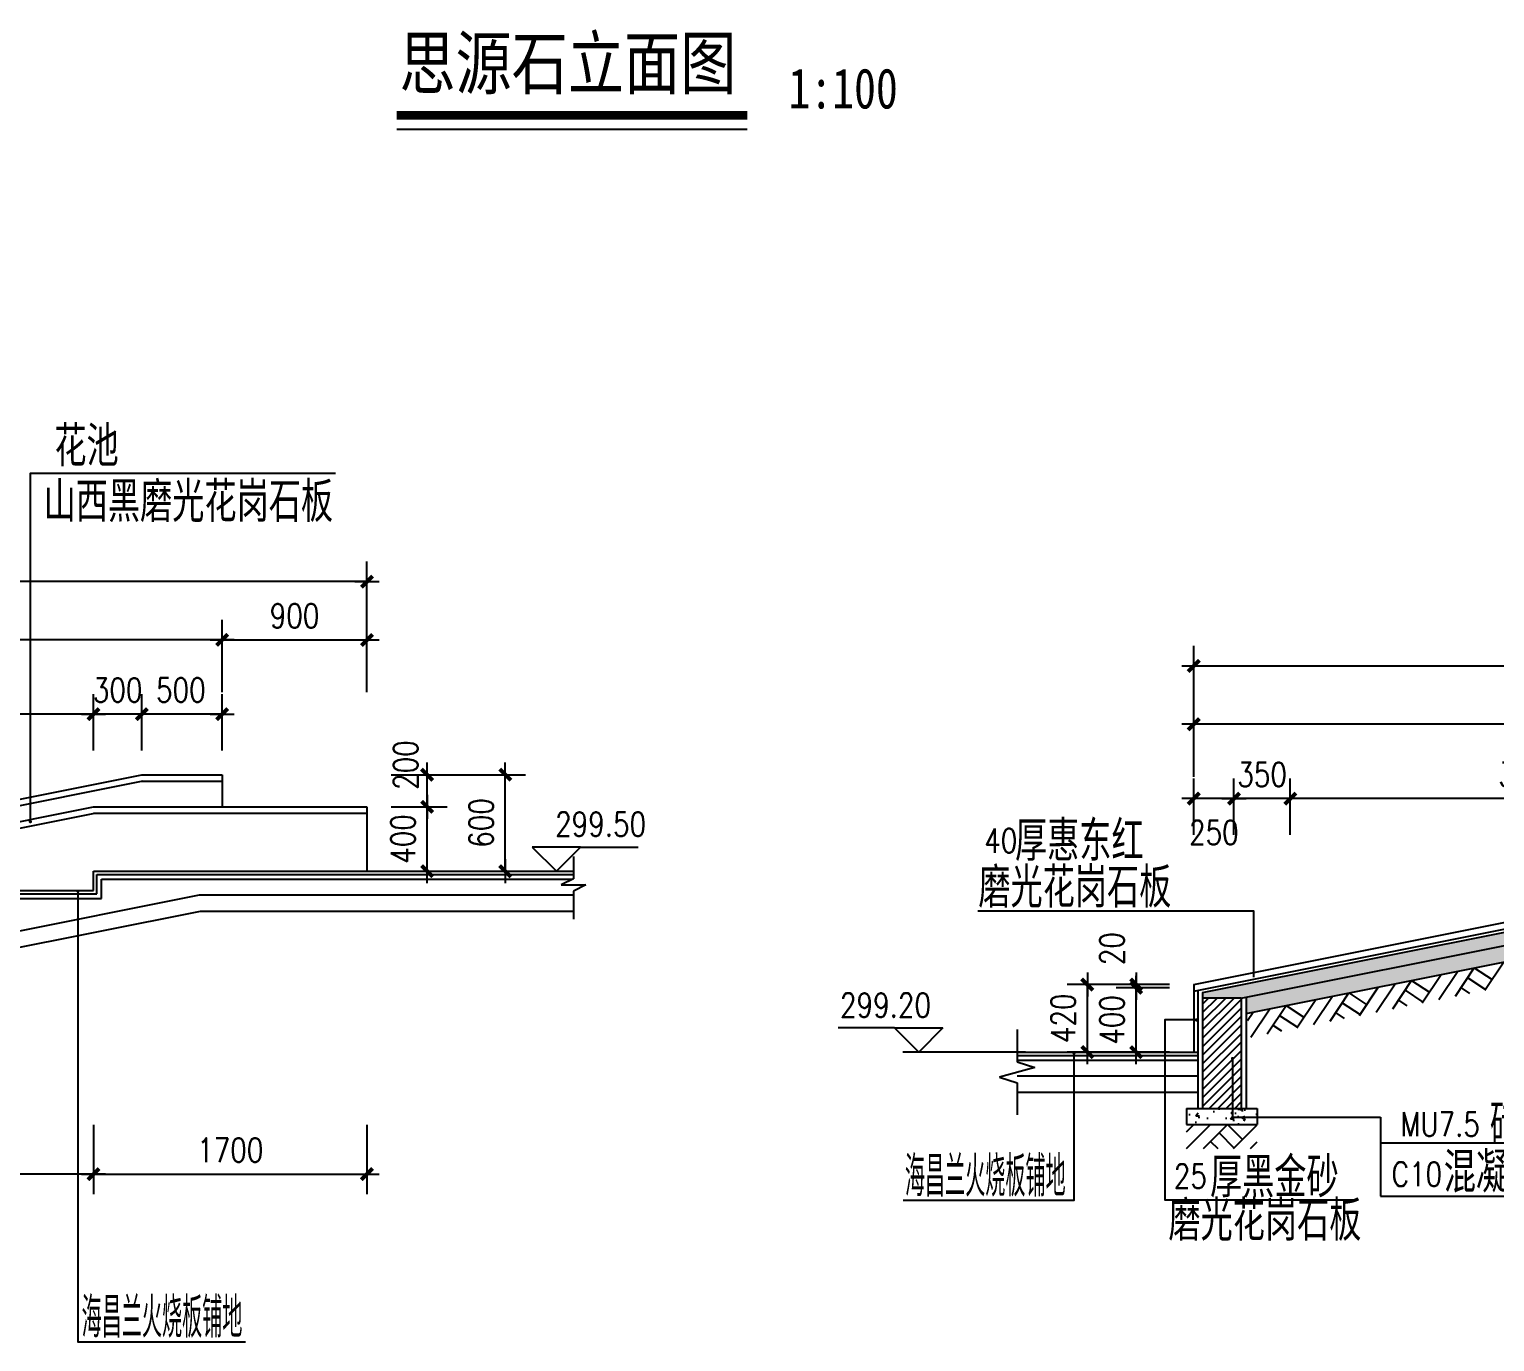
# Model space of a CAD drawing. Extents: x 0 to 11014425, y 0 to 2581013.
# Drawn here: x 10960460 to 10978684, y 2533762 to 2550081 of the extents above; entities that cross this region are included whole.
import ezdxf
from ezdxf.enums import TextEntityAlignment as Align

# ---------------------------------------------------------------- set-up
doc = ezdxf.new("R2010")
doc.units = 0
doc.header["$LTSCALE"] = 4000
doc.header["$MEASUREMENT"] = 0
doc.header["$PDMODE"] = 34
doc.linetypes.add('CONTINOUS', pattern=[0])
doc.linetypes.add('DASH', pattern=[0.35, 0.25, -0.1])
doc.layers.get('0').update_dxf_attribs({"color": 253, "linetype": 'DASH'})
doc.layers.get('DEFPOINTS').update_dxf_attribs({"linetype": 'CONTINUOUS'})
for name, color, linetype in [('1', 2, 'CONTINUOUS'), ('OTHER', 7, 'CONTINUOUS'), ('PUB_DIM', 3, 'CONTINUOUS'), ('PUB_HATCH', 7, 'CONTINUOUS'), ('PUB_TEXT', 7, 'CONTINUOUS'), ('PUB_TITLE', 4, 'CONTINUOUS'), ('STAIR', 2, 'CONTINUOUS'), ('T4', 3, 'CONTINUOUS')]:
    doc.layers.add(name, color=color, linetype=linetype)
doc.styles.add('_HZTXT', font='txt.shx', dxfattribs={"width": 0.8, "bigfont": 'HZTXT.shx'})
doc.styles.add('DIM_FONT', font='SIMPLEX.shx', dxfattribs={"width": 0.8})
doc.styles.add('HZ1', font='', dxfattribs={"width": 0.8})
doc.styles.add('宋体', font='SimSun.ttf', dxfattribs={"width": 0.7})
doc.styles.get('HZ1').set_extended_font_data('KaiTi_GB2312')
doc.dimstyles.new('DIMN50', dxfattribs={"dimscale": 0.5, "dimtxt": 300, "dimasz": 1, "dimexe": 250, "dimexo": 300, "dimgap": 150, "dimtad": 1, "dimdec": 0, "dimzin": 0, "dimtxsty": 'DIM_FONT', "dimblk": '_DIMX', "dimcen": 0.09, "dimclrt": 7, "dimazin": 3, "dimtfac": 1, "dimtdec": 0, "dimtix": 1, "dimtmove": 0, "dimatfit": 3, "dimtolj": 1, "dimtzin": 0})

# ---------------------------------------------------------------- blocks, each defined once
blk = doc.blocks.new('_DIMX')
blk.add_line((-150, 0), (150, 0))
at = {"const_width": 50}
blk.add_lwpolyline([(-70, -70), (70, 70)], dxfattribs=at)
blk = doc.blocks.new('*D310')
at = {"color": 0, "linetype": 'BYBLOCK'}
for p, q in [((11054666.4, 2548056.7), (11054666.4, 2547624.2)), ((11057066.4, 2548056.7), (11057066.4, 2547624.2)), ((11057065.9, 2547749.2), (11054666.9, 2547749.2))]:
    blk.add_line(p, q, dxfattribs=at)
at = {"layer": 'DEFPOINTS', "color": 0, "linetype": 'BYBLOCK'}
for p in [(11054666.4, 2548206.7), (11057066.4, 2548206.7), (11054666.4, 2547749.2)]:
    blk.add_point(p, dxfattribs=at)
at = {"color": 0, "linetype": 'BYBLOCK', "xscale": 0.5, "yscale": 0.5, "zscale": 0.5}
for p, rotation in [((11054666.4, 2547749.2), 180.0000000014229), ((11057066.4, 2547749.2), 1.422941764417374e-09)]:
    blk.add_blockref('_DIMX', p, dxfattribs=dict(at, rotation=rotation))
at = {"color": 7, "linetype": 'BYBLOCK', "insert": (11055866.4, 2547899.2), "char_height": 150, "attachment_point": 5, "rotation": 0, "style": 'DIM_FONT'}
blk.add_mtext('\\A1;600x4=2400', dxfattribs=at)
blk = doc.blocks.new('*D313')
at = {"color": 0, "linetype": 'BYBLOCK'}
for p, q in [((11057366.4, 2550383), (11057366.4, 2550734)), ((11057866.4, 2550383), (11057866.4, 2550734)), ((11057865.9, 2550609), (11057366.9, 2550609))]:
    blk.add_line(p, q, dxfattribs=at)
at = {"layer": 'DEFPOINTS', "color": 0, "linetype": 'BYBLOCK'}
for p in [(11057366.4, 2550609), (11057366.4, 2550233), (11057866.4, 2550233)]:
    blk.add_point(p, dxfattribs=at)
at = {"color": 0, "linetype": 'BYBLOCK', "xscale": 0.5, "yscale": 0.5, "zscale": 0.5, "rotation": 180}
blk.add_blockref('_DIMX', (11057366.4, 2550609), dxfattribs=at)
at = {"color": 0, "linetype": 'BYBLOCK', "xscale": 0.5, "yscale": 0.5, "zscale": 0.5}
blk.add_blockref('_DIMX', (11057866.4, 2550609), dxfattribs=at)
at = {"color": 7, "linetype": 'BYBLOCK', "insert": (11057609.3, 2550759.3), "char_height": 150, "attachment_point": 5, "style": 'DIM_FONT'}
blk.add_mtext('\\A1;500', dxfattribs=at)
blk = doc.blocks.new('*D314')
at = {"color": 0, "linetype": 'BYBLOCK'}
for p, q in [((11057066.4, 2550383), (11057066.4, 2550734)), ((11057366.4, 2550383), (11057366.4, 2550734)), ((11057065.9, 2550609), (11057065.4, 2550609)), ((11057366.4, 2550609), (11057066.4, 2550609)), ((11057366.9, 2550609), (11057367.4, 2550609))]:
    blk.add_line(p, q, dxfattribs=at)
at = {"layer": 'DEFPOINTS', "color": 0, "linetype": 'BYBLOCK'}
for p in [(11057066.4, 2550609), (11057066.4, 2550233), (11057366.4, 2550233)]:
    blk.add_point(p, dxfattribs=at)
at = {"color": 0, "linetype": 'BYBLOCK', "xscale": 0.5, "yscale": 0.5, "zscale": 0.5}
blk.add_blockref('_DIMX', (11057066.4, 2550609), dxfattribs=at)
at = {"color": 0, "linetype": 'BYBLOCK', "xscale": 0.5, "yscale": 0.5, "zscale": 0.5, "rotation": 180}
blk.add_blockref('_DIMX', (11057366.4, 2550609), dxfattribs=at)
at = {"color": 7, "linetype": 'BYBLOCK', "insert": (11057216.4, 2550759), "char_height": 150, "attachment_point": 5, "style": 'DIM_FONT'}
blk.add_mtext('\\A1;300', dxfattribs=at)
blk = doc.blocks.new('*D317')
at = {"color": 0, "linetype": 'BYBLOCK'}
for p, q in [((11053466.4, 2550745.1), (11053466.4, 2551195.9)), ((11057866.4, 2550745.1), (11057866.4, 2551195.9)), ((11057865.9, 2551070.9), (11053466.9, 2551070.9))]:
    blk.add_line(p, q, dxfattribs=at)
at = {"layer": 'DEFPOINTS', "color": 0, "linetype": 'BYBLOCK'}
for p in [(11053466.4, 2551070.9), (11053466.4, 2550595.1), (11057866.4, 2550595.1)]:
    blk.add_point(p, dxfattribs=at)
at = {"color": 0, "linetype": 'BYBLOCK', "xscale": 0.5, "yscale": 0.5, "zscale": 0.5, "rotation": 180}
blk.add_blockref('_DIMX', (11053466.4, 2551070.9), dxfattribs=at)
at = {"color": 0, "linetype": 'BYBLOCK', "xscale": 0.5, "yscale": 0.5, "zscale": 0.5}
blk.add_blockref('_DIMX', (11057866.4, 2551070.9), dxfattribs=at)
at = {"color": 7, "linetype": 'BYBLOCK', "insert": (11055666.4, 2551220.9), "char_height": 150, "attachment_point": 5, "style": 'DIM_FONT'}
blk.add_mtext('\\A1;4400', dxfattribs=at)
blk = doc.blocks.new('*D318')
at = {"color": 0, "linetype": 'BYBLOCK'}
for p, q in [((11057866.4, 2550745.1), (11057866.4, 2551195.9)), ((11058766.4, 2550745.1), (11058766.4, 2551195.9)), ((11057866.9, 2551070.9), (11058765.9, 2551070.9))]:
    blk.add_line(p, q, dxfattribs=at)
at = {"layer": 'DEFPOINTS', "color": 0, "linetype": 'BYBLOCK'}
for p in [(11058766.4, 2551070.9), (11057866.4, 2550595.1), (11058766.4, 2550595.1)]:
    blk.add_point(p, dxfattribs=at)
at = {"color": 0, "linetype": 'BYBLOCK', "xscale": 0.5, "yscale": 0.5, "zscale": 0.5, "rotation": 180}
blk.add_blockref('_DIMX', (11057866.4, 2551070.9), dxfattribs=at)
at = {"color": 0, "linetype": 'BYBLOCK', "xscale": 0.5, "yscale": 0.5, "zscale": 0.5}
blk.add_blockref('_DIMX', (11058766.4, 2551070.9), dxfattribs=at)
at = {"color": 7, "linetype": 'BYBLOCK', "insert": (11058316.4, 2551220.9), "char_height": 150, "attachment_point": 5, "style": 'DIM_FONT'}
blk.add_mtext('\\A1;900', dxfattribs=at)
blk = doc.blocks.new('*D319')
at = {"color": 0, "linetype": 'BYBLOCK'}
for p, q in [((11053466.4, 2551107.6), (11053466.4, 2551558.5)), ((11058766.4, 2551107.6), (11058766.4, 2551558.5)), ((11058765.9, 2551433.5), (11053466.9, 2551433.5))]:
    blk.add_line(p, q, dxfattribs=at)
at = {"layer": 'DEFPOINTS', "color": 0, "linetype": 'BYBLOCK'}
for p in [(11053466.4, 2551433.5), (11053466.4, 2550957.6), (11058766.4, 2550957.6)]:
    blk.add_point(p, dxfattribs=at)
at = {"color": 0, "linetype": 'BYBLOCK', "xscale": 0.5, "yscale": 0.5, "zscale": 0.5, "rotation": 180}
blk.add_blockref('_DIMX', (11053466.4, 2551433.5), dxfattribs=at)
at = {"color": 0, "linetype": 'BYBLOCK', "xscale": 0.5, "yscale": 0.5, "zscale": 0.5}
blk.add_blockref('_DIMX', (11058766.4, 2551433.5), dxfattribs=at)
at = {"color": 7, "linetype": 'BYBLOCK', "insert": (11056116.4, 2551583.5), "char_height": 150, "attachment_point": 5, "style": 'DIM_FONT'}
blk.add_mtext('\\A1;5300', dxfattribs=at)
blk = doc.blocks.new('*D320')
at = {"color": 0, "linetype": 'BYBLOCK'}
for p, q in [((11054066.4, 2550383), (11054066.4, 2550734)), ((11057066.4, 2550383), (11057066.4, 2550734)), ((11057065.9, 2550609), (11054066.9, 2550609))]:
    blk.add_line(p, q, dxfattribs=at)
at = {"layer": 'DEFPOINTS', "color": 0, "linetype": 'BYBLOCK'}
for p in [(11054066.4, 2550609), (11054066.4, 2550233), (11057066.4, 2550233)]:
    blk.add_point(p, dxfattribs=at)
at = {"color": 0, "linetype": 'BYBLOCK', "xscale": 0.5, "yscale": 0.5, "zscale": 0.5, "rotation": 180}
blk.add_blockref('_DIMX', (11054066.4, 2550609), dxfattribs=at)
at = {"color": 0, "linetype": 'BYBLOCK', "xscale": 0.5, "yscale": 0.5, "zscale": 0.5}
blk.add_blockref('_DIMX', (11057066.4, 2550609), dxfattribs=at)
at = {"color": 7, "linetype": 'BYBLOCK', "insert": (11055566.4, 2550759), "char_height": 150, "attachment_point": 5, "style": 'DIM_FONT'}
blk.add_mtext('\\A1;3000', dxfattribs=at)
blk = doc.blocks.new('*D321')
at = {"color": 0, "linetype": 'BYBLOCK'}
for p, q in [((11057066.4, 2548056.7), (11057066.4, 2547624.2)), ((11058766.4, 2548056.7), (11058766.4, 2547624.2)), ((11057066.9, 2547749.2), (11058765.9, 2547749.2))]:
    blk.add_line(p, q, dxfattribs=at)
at = {"layer": 'DEFPOINTS', "color": 0, "linetype": 'BYBLOCK'}
for p in [(11057066.4, 2548206.7), (11058766.4, 2548206.7), (11058766.4, 2547749.2)]:
    blk.add_point(p, dxfattribs=at)
at = {"color": 0, "linetype": 'BYBLOCK', "xscale": 0.5, "yscale": 0.5, "zscale": 0.5, "rotation": 180}
blk.add_blockref('_DIMX', (11057066.4, 2547749.2), dxfattribs=at)
at = {"color": 0, "linetype": 'BYBLOCK', "xscale": 0.5, "yscale": 0.5, "zscale": 0.5}
blk.add_blockref('_DIMX', (11058766.4, 2547749.2), dxfattribs=at)
at = {"color": 7, "linetype": 'BYBLOCK', "insert": (11057916.4, 2547899.2), "char_height": 150, "attachment_point": 5, "style": 'DIM_FONT'}
blk.add_mtext('\\A1;1700', dxfattribs=at)
blk = doc.blocks.new('*D324')
at = {"color": 0, "linetype": 'BYBLOCK'}
for p, q in [((11058916.4, 2550033), (11059265.8, 2550033)), ((11059140.8, 2550033.5), (11059140.8, 2550034)), ((11059140.8, 2549633), (11059140.8, 2550033)), ((11058916.4, 2549633), (11059265.8, 2549633)), ((11059140.8, 2549632.5), (11059140.8, 2549632))]:
    blk.add_line(p, q, dxfattribs=at)
at = {"layer": 'DEFPOINTS', "color": 0, "linetype": 'BYBLOCK'}
for p in [(11058766.4, 2550033), (11059140.8, 2550033), (11058766.4, 2549633)]:
    blk.add_point(p, dxfattribs=at)
at = {"color": 0, "linetype": 'BYBLOCK', "xscale": 0.5, "yscale": 0.5, "zscale": 0.5}
for p, rotation in [((11059140.8, 2550033), 270), ((11059140.8, 2549633), 90)]:
    blk.add_blockref('_DIMX', p, dxfattribs=dict(at, rotation=rotation))
at = {"color": 7, "linetype": 'BYBLOCK', "insert": (11058990.8, 2549833), "char_height": 150, "attachment_point": 5, "rotation": 90, "style": 'DIM_FONT'}
blk.add_mtext('\\A1;400', dxfattribs=at)
blk = doc.blocks.new('*D325')
at = {"color": 0, "linetype": 'BYBLOCK'}
for p, q in [((11058916.4, 2550233), (11059265.8, 2550233)), ((11059140.8, 2550033.5), (11059140.8, 2550232.5)), ((11058916.4, 2550033), (11059265.8, 2550033))]:
    blk.add_line(p, q, dxfattribs=at)
at = {"layer": 'DEFPOINTS', "color": 0, "linetype": 'BYBLOCK'}
for p in [(11058766.4, 2550233), (11059140.8, 2550233), (11058766.4, 2550033)]:
    blk.add_point(p, dxfattribs=at)
at = {"color": 0, "linetype": 'BYBLOCK', "xscale": 0.5, "yscale": 0.5, "zscale": 0.5}
for p, rotation in [((11059140.8, 2550233), 90), ((11059140.8, 2550033), 270)]:
    blk.add_blockref('_DIMX', p, dxfattribs=dict(at, rotation=rotation))
at = {"color": 7, "linetype": 'BYBLOCK', "insert": (11059007.1, 2550292.5), "char_height": 150, "attachment_point": 5, "rotation": 90, "style": 'DIM_FONT'}
blk.add_mtext('\\A1;200', dxfattribs=at)
blk = doc.blocks.new('*D327')
at = {"color": 0, "linetype": 'BYBLOCK'}
for p, q in [((11059235.9, 2550233), (11059751.5, 2550233)), ((11059626.5, 2549633.5), (11059626.5, 2550232.5)), ((11059235.9, 2549633), (11059751.5, 2549633))]:
    blk.add_line(p, q, dxfattribs=at)
at = {"layer": 'DEFPOINTS', "color": 0, "linetype": 'BYBLOCK'}
for p in [(11059085.9, 2550233), (11059626.5, 2550233), (11059085.9, 2549633)]:
    blk.add_point(p, dxfattribs=at)
at = {"color": 0, "linetype": 'BYBLOCK', "xscale": 0.5, "yscale": 0.5, "zscale": 0.5}
for p, rotation in [((11059626.5, 2550233), 90), ((11059626.5, 2549633), 270)]:
    blk.add_blockref('_DIMX', p, dxfattribs=dict(at, rotation=rotation))
at = {"color": 7, "linetype": 'BYBLOCK', "insert": (11059476.5, 2549933), "char_height": 150, "attachment_point": 5, "rotation": 90, "style": 'DIM_FONT'}
blk.add_mtext('\\A1;600', dxfattribs=at)
blk = doc.blocks.new('*D359')
at = {"color": 0, "linetype": 'BYBLOCK'}
for p, q in [((11053466.4, 2542108.2), (11053466.4, 2542459.2)), ((11053716.4, 2542108.2), (11053716.4, 2542459.2)), ((11053715.9, 2542334.2), (11053466.9, 2542334.2))]:
    blk.add_line(p, q, dxfattribs=at)
at = {"layer": 'DEFPOINTS', "color": 0, "linetype": 'BYBLOCK'}
for p in [(11053466.4, 2542334.2), (11053466.4, 2541958.2), (11053716.4, 2541958.2)]:
    blk.add_point(p, dxfattribs=at)
at = {"color": 0, "linetype": 'BYBLOCK', "xscale": 0.5, "yscale": 0.5, "zscale": 0.5, "rotation": 180}
blk.add_blockref('_DIMX', (11053466.4, 2542334.2), dxfattribs=at)
at = {"color": 0, "linetype": 'BYBLOCK', "xscale": 0.5, "yscale": 0.5, "zscale": 0.5}
blk.add_blockref('_DIMX', (11053716.4, 2542334.2), dxfattribs=at)
at = {"color": 7, "linetype": 'BYBLOCK', "insert": (11053591.4, 2542123.6), "char_height": 150, "attachment_point": 5, "style": 'DIM_FONT'}
blk.add_mtext('\\A1;250', dxfattribs=at)
blk = doc.blocks.new('*D360')
at = {"color": 0, "linetype": 'BYBLOCK'}
for p, q in [((11053716.4, 2542108.2), (11053716.4, 2542459.2)), ((11054066.4, 2542108.2), (11054066.4, 2542459.2)), ((11053715.9, 2542334.2), (11053715.4, 2542334.2)), ((11054066.4, 2542334.2), (11053716.4, 2542334.2)), ((11054066.9, 2542334.2), (11054067.4, 2542334.2))]:
    blk.add_line(p, q, dxfattribs=at)
at = {"layer": 'DEFPOINTS', "color": 0, "linetype": 'BYBLOCK'}
for p in [(11053716.4, 2542334.2), (11053716.4, 2541958.2), (11054066.4, 2541958.2)]:
    blk.add_point(p, dxfattribs=at)
at = {"color": 0, "linetype": 'BYBLOCK', "xscale": 0.5, "yscale": 0.5, "zscale": 0.5}
blk.add_blockref('_DIMX', (11053716.4, 2542334.2), dxfattribs=at)
at = {"color": 0, "linetype": 'BYBLOCK', "xscale": 0.5, "yscale": 0.5, "zscale": 0.5, "rotation": 180}
blk.add_blockref('_DIMX', (11054066.4, 2542334.2), dxfattribs=at)
at = {"color": 7, "linetype": 'BYBLOCK', "insert": (11053891.4, 2542484.2), "char_height": 150, "attachment_point": 5, "style": 'DIM_FONT'}
blk.add_mtext('\\A1;350', dxfattribs=at)
blk = doc.blocks.new('*D361')
at = {"color": 0, "linetype": 'BYBLOCK'}
for p, q in [((11053466.4, 2542470.2), (11053466.4, 2542921.1)), ((11057866.4, 2542470.2), (11057866.4, 2542921.1)), ((11057865.9, 2542796.1), (11053466.9, 2542796.1))]:
    blk.add_line(p, q, dxfattribs=at)
at = {"layer": 'DEFPOINTS', "color": 0, "linetype": 'BYBLOCK'}
for p in [(11053466.4, 2542796.1), (11053466.4, 2542320.2), (11057866.4, 2542320.2)]:
    blk.add_point(p, dxfattribs=at)
at = {"color": 0, "linetype": 'BYBLOCK', "xscale": 0.5, "yscale": 0.5, "zscale": 0.5, "rotation": 180}
blk.add_blockref('_DIMX', (11053466.4, 2542796.1), dxfattribs=at)
at = {"color": 0, "linetype": 'BYBLOCK', "xscale": 0.5, "yscale": 0.5, "zscale": 0.5}
blk.add_blockref('_DIMX', (11057866.4, 2542796.1), dxfattribs=at)
at = {"color": 7, "linetype": 'BYBLOCK', "insert": (11055666.4, 2542946.1), "char_height": 150, "attachment_point": 5, "style": 'DIM_FONT'}
blk.add_mtext('\\A1;4400', dxfattribs=at)
blk = doc.blocks.new('*D363')
at = {"color": 0, "linetype": 'BYBLOCK'}
for p, q in [((11053466.4, 2542832.8), (11053466.4, 2543283.6)), ((11058766.4, 2542832.8), (11058766.4, 2543283.6)), ((11058765.9, 2543158.6), (11053466.9, 2543158.6))]:
    blk.add_line(p, q, dxfattribs=at)
at = {"layer": 'DEFPOINTS', "color": 0, "linetype": 'BYBLOCK'}
for p in [(11053466.4, 2543158.6), (11053466.4, 2542682.8), (11058766.4, 2542682.8)]:
    blk.add_point(p, dxfattribs=at)
at = {"color": 0, "linetype": 'BYBLOCK', "xscale": 0.5, "yscale": 0.5, "zscale": 0.5, "rotation": 180}
blk.add_blockref('_DIMX', (11053466.4, 2543158.6), dxfattribs=at)
at = {"color": 0, "linetype": 'BYBLOCK', "xscale": 0.5, "yscale": 0.5, "zscale": 0.5}
blk.add_blockref('_DIMX', (11058766.4, 2543158.6), dxfattribs=at)
at = {"color": 7, "linetype": 'BYBLOCK', "insert": (11056116.4, 2543308.6), "char_height": 150, "attachment_point": 5, "style": 'DIM_FONT'}
blk.add_mtext('\\A1;5300', dxfattribs=at)
blk = doc.blocks.new('*D364')
at = {"color": 0, "linetype": 'BYBLOCK'}
for p, q in [((11054066.4, 2542108.2), (11054066.4, 2542459.2)), ((11057066.4, 2542108.2), (11057066.4, 2542459.2)), ((11057065.9, 2542334.2), (11054066.9, 2542334.2))]:
    blk.add_line(p, q, dxfattribs=at)
at = {"layer": 'DEFPOINTS', "color": 0, "linetype": 'BYBLOCK'}
for p in [(11054066.4, 2542334.2), (11054066.4, 2541958.2), (11057066.4, 2541958.2)]:
    blk.add_point(p, dxfattribs=at)
at = {"color": 0, "linetype": 'BYBLOCK', "xscale": 0.5, "yscale": 0.5, "zscale": 0.5, "rotation": 180}
blk.add_blockref('_DIMX', (11054066.4, 2542334.2), dxfattribs=at)
at = {"color": 0, "linetype": 'BYBLOCK', "xscale": 0.5, "yscale": 0.5, "zscale": 0.5}
blk.add_blockref('_DIMX', (11057066.4, 2542334.2), dxfattribs=at)
at = {"color": 7, "linetype": 'BYBLOCK', "insert": (11055566.4, 2542484.2), "char_height": 150, "attachment_point": 5, "style": 'DIM_FONT'}
blk.add_mtext('\\A1;3000', dxfattribs=at)
blk = doc.blocks.new('*D365')
at = {"color": 0, "linetype": 'BYBLOCK'}
for p, q in [((11053316.4, 2541158.2), (11052983.1, 2541158.2)), ((11053108.1, 2541158.7), (11053108.1, 2541159.2)), ((11053108.1, 2540758.2), (11053108.1, 2541158.2)), ((11053316.4, 2540758.2), (11052983.1, 2540758.2)), ((11053108.1, 2540757.7), (11053108.1, 2540757.2))]:
    blk.add_line(p, q, dxfattribs=at)
at = {"layer": 'DEFPOINTS', "color": 0, "linetype": 'BYBLOCK'}
for p in [(11053108.1, 2541158.2), (11053466.4, 2541158.2), (11053466.4, 2540758.2)]:
    blk.add_point(p, dxfattribs=at)
at = {"color": 0, "linetype": 'BYBLOCK', "xscale": 0.5, "yscale": 0.5, "zscale": 0.5}
for p, rotation in [((11053108.1, 2541158.2), 270), ((11053108.1, 2540758.2), 90)]:
    blk.add_blockref('_DIMX', p, dxfattribs=dict(at, rotation=rotation))
at = {"color": 7, "linetype": 'BYBLOCK', "insert": (11052958.1, 2540958.2), "char_height": 150, "attachment_point": 5, "rotation": 90, "style": 'DIM_FONT'}
blk.add_mtext('\\A1;400', dxfattribs=at)
blk = doc.blocks.new('*D366')
at = {"color": 0, "linetype": 'BYBLOCK'}
for p, q in [((11053316.4, 2541178.2), (11052983.1, 2541178.2)), ((11053108.1, 2541178.7), (11053108.1, 2541179.2)), ((11053108.1, 2541158.2), (11053108.1, 2541178.2)), ((11053108.1, 2541158.2), (11053108.1, 2541178.2)), ((11053316.4, 2541158.2), (11052983.1, 2541158.2)), ((11053108.1, 2541157.7), (11053108.1, 2541157.2))]:
    blk.add_line(p, q, dxfattribs=at)
at = {"layer": 'DEFPOINTS', "color": 0, "linetype": 'BYBLOCK'}
for p in [(11053108.1, 2541178.2), (11053466.4, 2541178.2), (11053466.4, 2541158.2)]:
    blk.add_point(p, dxfattribs=at)
at = {"color": 0, "linetype": 'BYBLOCK', "xscale": 0.5, "yscale": 0.5, "zscale": 0.5}
for p, rotation in [((11053108.1, 2541178.2), 270), ((11053108.1, 2541158.2), 90)]:
    blk.add_blockref('_DIMX', p, dxfattribs=dict(at, rotation=rotation))
at = {"color": 7, "linetype": 'BYBLOCK', "insert": (11052958.1, 2541401.4), "char_height": 150, "attachment_point": 5, "rotation": 90, "style": 'DIM_FONT'}
blk.add_mtext('\\A1;20', dxfattribs=at)
blk = doc.blocks.new('*D369')
at = {"color": 0, "linetype": 'BYBLOCK'}
for p, q in [((11053012.8, 2541178.2), (11052679.6, 2541178.2)), ((11052804.6, 2541178.7), (11052804.6, 2541179.2)), ((11052804.6, 2540758.2), (11052804.6, 2541178.2)), ((11053012.8, 2540758.2), (11052679.6, 2540758.2)), ((11052804.6, 2540757.7), (11052804.6, 2540757.2))]:
    blk.add_line(p, q, dxfattribs=at)
at = {"layer": 'DEFPOINTS', "color": 0, "linetype": 'BYBLOCK'}
for p in [(11052804.6, 2541178.2), (11053162.8, 2541178.2), (11053162.8, 2540758.2)]:
    blk.add_point(p, dxfattribs=at)
at = {"color": 0, "linetype": 'BYBLOCK', "xscale": 0.5, "yscale": 0.5, "zscale": 0.5}
for p, rotation in [((11052804.6, 2541178.2), 270), ((11052804.6, 2540758.2), 90)]:
    blk.add_blockref('_DIMX', p, dxfattribs=dict(at, rotation=rotation))
at = {"color": 7, "linetype": 'BYBLOCK', "insert": (11052654.6, 2540968.2), "char_height": 150, "attachment_point": 5, "rotation": 90, "style": 'DIM_FONT'}
blk.add_mtext('\\A1;420', dxfattribs=at)
blk = doc.blocks.new('A$C4D277CFE')
at = {"layer": '1', "color": 4, "linetype": 'CONTINOUS'}
for p, q in [((9511.1, 3680), (11211.1, 3680)), ((9511.1, 3160), (9511.1, 3280)), ((9511.1, 3280), (12495.4, 3280)), ((8911.1, 3160), (9511.1, 3160))]:
    blk.add_line(p, q, dxfattribs=at)
at = {"layer": '1', "color": 3, "linetype": 'CONTINOUS'}
for p, q in [((9531.1, 3140), (9531.1, 3260)), ((9531.1, 3260), (12495.4, 3260)), ((8931.1, 3140), (9531.1, 3140))]:
    blk.add_line(p, q, dxfattribs=at)
at = {"layer": '1', "color": 255, "linetype": 'CONTINOUS'}
for p, q in [((9561.1, 3110), (9561.1, 3230)), ((9561.1, 3230), (12489.3, 3230)), ((8961.1, 3110), (9561.1, 3110))]:
    blk.add_line(p, q, dxfattribs=at)
at = {"layer": '1', "color": 4, "linetype": 'CONTINOUS', "flags": 128}
for points in [[(5911.1, 3100), (9811.1, 3880)], [(6161.1, 3080), (6511.1, 3080), (9511.1, 3680)], [(11211.1, 3680), (11211.1, 3280)]]:
    blk.add_lwpolyline(points, dxfattribs=at)
at = {"layer": 'PUB_DIM', "color": 3, "linetype": 'CONTINOUS'}
for p, q in [((9511.1, 3640), (11211.1, 3640)), ((12538.8, 3430), (12238.8, 3430)), ((12238.8, 3430), (12388.8, 3280)), ((12388.8, 3280), (12538.8, 3430)), ((12538.8, 3430), (12898.4, 3430))]:
    blk.add_line(p, q, dxfattribs=at)
at = {"layer": 'PUB_DIM', "linetype": 'CONTINOUS'}
for p, q in [((10167.7, 3130), (7167.7, 2530)), ((12495.4, 3130), (10167.7, 3130)), ((10174.3, 3030), (7174.3, 2430)), ((12495.4, 3030), (10174.3, 3030))]:
    blk.add_line(p, q, dxfattribs=at)
at = {"layer": 'PUB_DIM', "linetype": 'CONTINOUS', "flags": 128}
blk.add_lwpolyline([(9118.2, 3587.6), (9118.2, 5755), (11016.1, 5755)], dxfattribs=at)
at = {"layer": 'PUB_DIM', "color": 3, "linetype": 'CONTINOUS', "flags": 128}
for points in [[(5918.9, 3060.8), (9818.9, 3840.8)], [(9811.1, 3840), (10311.1, 3840)], [(6161.1, 3040), (6515, 3040), (9518.9, 3640.8)]]:
    blk.add_lwpolyline(points, dxfattribs=at)
at = {"layer": 'PUB_DIM', "color": 4, "linetype": 'CONTINOUS', "flags": 128}
for points in [[(9811.1, 3880), (10311.1, 3880)], [(10311.1, 3880), (10311.1, 3680)]]:
    blk.add_lwpolyline(points, dxfattribs=at)
at = {"layer": 'PUB_DIM', "linetype": 'CONTINOUS', "const_width": 9.75, "flags": 128}
for points in [[(9113, 3587.6, 1), (9123.3, 3587.6, 1)], [(9408.7, 3155.4, 1), (9418.9, 3155.4, 1)]]:
    blk.add_lwpolyline(points, format="xyb", close=True, dxfattribs=at)
at = {"layer": 'PUB_DIM', "flags": 128}
blk.add_lwpolyline([(9413.8, 3155.4), (9413.8, 354.9), (10456.5, 354.9)], dxfattribs=at)
at = {"layer": 'STAIR', "color": 7, "linetype": 'CONTINOUS'}
for p, q in [((12495.4, 3371.6), (12495.4, 3233.1)), ((12495.4, 3233.1), (12418.6, 3194.7)), ((12418.6, 3194.7), (12572.2, 3194.7)), ((12572.2, 3194.7), (12495.4, 3156.3)), ((12495.4, 3156.3), (12495.4, 2982.7))]:
    blk.add_line(p, q, dxfattribs=at)
at = {"layer": 'PUB_DIM', "color": 3, "linetype": 'CONTINOUS', "style": 'DIM_FONT', "width": 0.8}
blk.add_text('299.50', height=150, dxfattribs=at).set_placement((12664.1, 3571.9), align=Align.MIDDLE)
at = {"layer": 'PUB_TITLE', "color": 7, "style": '_HZTXT'}
for s, width, p in [('花池', 0.8, (9267.6, 5796.9)), ('山西黑磨光花岗石板', 0.8, (9200.6, 5451.1)), ('海昌兰火烧板铺地', 0.5, (9436.7, 380.1))]:
    blk.add_text(s, height=250, dxfattribs=dict(at, width=width)).set_placement(p)
at = {"layer": 'PUB_DIM', "color": 3, "linetype": 'CONTINOUS'}
for p1, p2, distance, picture, middle in [((11211.1, 4604.6), (5911.1, 4604.6), -475.8, '*D319', (8561.1, 5230.4)), ((10311.1, 4242), (5911.1, 4242), -475.8, '*D317', (8111.1, 4867.9)), ((10311.1, 4242), (11211.1, 4242), 475.8, '*D318', (10761.1, 4867.9)), ((9511.1, 3880), (6511.1, 3880), -376, '*D320', (8011.1, 4406)), ((9811.1, 3880), (9511.1, 3880), -376, '*D314', (9661.1, 4406)), ((9511.1, 1853.7), (11211.1, 1853.7), -457.6, '*D321', (10361.1, 1546.1))]:
    dim = blk.add_aligned_dim(p1=p1, p2=p2, distance=distance, dimstyle='DIMN50', dxfattribs=at)
    dim.commit()
    dim.dimension.update_dxf_attribs({"geometry": picture, "text_midpoint": middle, "insert": (-11047555.3, -2546353)})
dim = blk.add_linear_dim(base=(9811.1, 4256), p1=(10311.1, 3880), p2=(9811.1, 3880), angle=180, dimstyle='DIMN50', dxfattribs=at)
dim.commit()
dim.dimension.update_dxf_attribs({"geometry": '*D313', "text_midpoint": (10054, 4406.3), "dimtype": 129, "insert": (-11047555.3, -2546353)})
at = {"layer": 'PUB_DIM', "linetype": 'CONTINOUS'}
dim = blk.add_linear_dim(base=(11585.5, 3880), p1=(11211.1, 3680), p2=(11211.1, 3880), angle=90, dimstyle='DIMN50', dxfattribs=at)
dim.commit()
dim.dimension.update_dxf_attribs({"geometry": '*D325', "text_midpoint": (11451.8, 3939.5), "dimtype": 129, "insert": (-11047555.3, -2546353)})
for p1, p2, distance, picture, middle in [((11530.6, 3280), (11530.6, 3880), -540.6, '*D327', (11921.2, 3580)), ((11211.1, 3280), (11211.1, 3680), -374.4, '*D324', (11435.5, 3480))]:
    dim = blk.add_aligned_dim(p1=p1, p2=p2, distance=distance, dimstyle='DIMN50', dxfattribs=at)
    dim.commit()
    dim.dimension.update_dxf_attribs({"geometry": picture, "text_midpoint": middle, "insert": (-11047555.3, -2546353)})
at = {"layer": 'PUB_DIM', "color": 3, "linetype": 'CONTINOUS'}
dim = blk.add_aligned_dim(p1=(9511.1, 1853.7), p2=(7111.1, 1853.7), distance=457.6, text='600x4=2400', dimstyle='DIMN50', dxfattribs=at)
dim.commit()
dim.dimension.update_dxf_attribs({"geometry": '*D310', "text_midpoint": (8311.1, 1546.1), "insert": (-11047555.3, -2546353)})
blk = doc.blocks.new('A$C6DB81A99')
at = {"layer": 'PUB_DIM', "linetype": 'CONTINOUS'}
h = blk.add_hatch(dxfattribs=at)
h.set_pattern_fill('AN33C', color=8, scale=250, style=0)
h.set_pattern_definition([(50, (-11051252.53, -2532329.92), (179.3150457, -15.6880337), [18.75, -206.25]), (355, (-11051252.53, -2532329.92), (-34.6878334, 188.0480334), [15, -165]), (100.4514, (-11051237.59, -2532331.23), (144.6273454, 172.3598855), [15.9350475, -175.285528]), (46.1842, (-11051252.53, -2532279.92), (266.810262, -41.3797536), [28.125, -309.375]), (96.6356, (-11051230.3, -2532283.37), (233.6656764, 243.529468), [23.902572, -262.92825]), (351.1842, (-11051252.53, -2532279.92), (233.665486, 243.52965), [22.5, -247.5]), (21, (-11051227.53, -2532292.42), (149.226763, -100.6547227), [18.75, -206.25]), (326, (-11051227.53, -2532292.42), (60.828833, 181.2875113), [15, -165]), (71.4514, (-11051215.1, -2532300.81), (210.0556571, 80.6326242), [15.9350475, -175.285528]), (37.5, (-11051252.53, -2532329.92), (3.03996383, 83.22346346), [0, -163, 0, -167.5, 0, -165.625]), (7.5, (-11051252.53, -2532329.92), (65.76738436, 98.602928), [0, -95.5, 0, -159.25, 0, -63.125]), (327.5, (-11051308.28, -2532329.92), (133.45560904, -5.63871793), [0, -62.5, 0, -195, 0, -258.75]), (317.5, (-11051333.28, -2532329.92), (145.7965423, 25.0262456), [0, -81.25, 0, -129.5, 0, -183.75])])
h.paths.add_polyline_path([(2268.9, 1538.7), (2268.9, 1505.1), (2508.9, 1505.1), (6127.7, 2228.9), (6558.9, 2228.9), (6558.9, 2308.9), (6119.8, 2308.9)])
h = blk.add_hatch(dxfattribs=at)
h.set_pattern_fill('AN32C', color=8, scale=250, style=0)
h.set_pattern_definition([(0, (-11051178.78, -2532406.17), (125, 250), [0, -250]), (0, (-11051325.03, -2532439.92), (125, 250), [0, -250]), (0, (-11051243.78, -2532442.42), (125, 250), [0, -250]), (0, (-11051155.03, -2532368.67), (125, 250), [0, -250]), (0, (-11051258.78, -2532454.92), (125, 250), [0, -250]), (0, (-11051130.03, -2532211.17), (125, 250), [0, -250]), (0, (-11051206.28, -2532231.17), (125, 250), [0, -250]), (0, (-11051166.28, -2532262.42), (125, 250), [0, -250]), (0, (-11051370.03, -2532267.42), (125, 250), [0, -250]), (0, (-11051247.53, -2532278.67), (125, 250), [0, -250]), (0, (-11051295.03, -2532342.42), (125, 250), [0, -250]), (0, (-11051292.53, -2532436.17), (125, 250), [0, -250]), (0, (-11051198.78, -2532446.17), (125, 250), [0, -250]), (0, (-11051130.03, -2532336.17), (125, 250), [0, -250]), (0, (-11051363.78, -2532374.92), (125, 250), [0, -250]), (0, (-11051342.53, -2532332.42), (125, 250), [0, -250]), (0, (-11051245.03, -2532349.92), (125, 250), [0, -250]), (0, (-11051280.03, -2532386.17), (125, 250), [0, -250]), (0, (-11051300.03, -2532303.67), (125, 250), [0, -250]), (0, (-11051268.78, -2532209.92), (125, 250), [0, -250]), (0, (-11051353.78, -2532427.42), (125, 250), [0, -250]), (0, (-11051216.28, -2532261.17), (125, 250), [0, -250]), (0, (-11051332.53, -2532257.42), (125, 250), [0, -250]), (0, (-11051352.53, -2532224.92), (125, 250), [0, -250]), (130.601294, (-11051145.387, -2532289.445), (-624.999994181, 750.000004544), [10.9756475, -4598.7965]), (18.4349488, (-11051163.244, -2532284.683), (625.00000007, 249.99999895), [11.29385, -1569.844975]), (90, (-11051163.24, -2532295.4), (125, 250), [10.714285, -489.2857]), (161.565051, (-11051152.53, -2532298.97), (-625.00000552, 249.99998215), [11.29385, -1569.844975]), (53.1301023, (-11051152.53, -2532298.97), (125.00000024, 249.99999988), [11.9047625, -1238.095225]), (135, (-11051143.01, -2532426.35), (-125.0000157, 249.9999837), [10.101525, -697.00525]), (45, (-11051157.29, -2532426.35), (124.9999998, 249.9999996), [10.101525, -697.00525]), (135, (-11051150.15, -2532433.49), (-125.0000157, 249.9999837), [10.101525, -697.00525]), (45, (-11051150.15, -2532433.49), (124.9999998, 249.9999996), [10.101525, -697.00525]), (116.565051, (-11051263.24, -2532258.5), (-1.86e-05, 499.9999894), [13.3099275, -266.19855]), (180, (-11051269.2, -2532246.6), (-125, 250), [14.285715, -235.714275]), (63.4349488, (-11051289.43, -2532258.5), (2e-07, 499.9999994), [13.3099275, -266.19855]), (116.565051, (-11051283.48, -2532270.4), (-1.86e-05, 499.9999894), [13.3099275, -266.19855]), (0, (-11051283.48, -2532270.4), (125, 250), [14.285715, -235.714275]), (63.4349488, (-11051269.2, -2532270.4), (2e-07, 499.9999994), [13.3099275, -266.19855]), (107.102728, (-11051169.196, -2532343.016), (-374.999986521, 1250.0000048044), [16.1922275, -6784.543]), (143.972626, (-11051173.958, -2532327.54), (-2374.99997326, 1750.00000047), [16.1922275, -3384.17525]), (180, (-11051187.05, -2532318.02), (-125, 250), [15.47619, -234.5238]), (36.0273733, (-11051215.625, -2532327.54), (2374.999985818, 1749.999983585), [16.1922275, -3384.17525]), (71.5650511, (-11051220.387, -2532341.826), (375.00000245, 1249.99999943), [15.058465, -1566.08035]), (107.102728, (-11051215.625, -2532357.302), (-374.999986521, 1250.0000048044), [16.1922275, -6784.543]), (143.972626, (-11051202.53, -2532366.826), (-2374.99997326, 1750.00000047), [16.1922275, -3384.17525]), (0, (-11051202.53, -2532366.83), (125, 250), [15.47619, -234.5238]), (36.0273733, (-11051187.054, -2532366.826), (2374.999985818, 1749.999983585), [16.1922275, -3384.17525]), (71.5650511, (-11051173.96, -2532357.3), (375.00000245, 1249.99999943), [15.058465, -1566.08035]), (150.255118, (-11051166.815, -2532226.35), (-375.00000089, 249.9999969), [9.597925, -2005.9665]), (90, (-11051175.15, -2532231.11), (125, 250), [9.52381, -490.476175]), (29.7448813, (-11051175.15, -2532231.11), (375.00000022, 249.99999883), [9.597925, -2005.9665]), (116.565051, (-11051225.15, -2532403.73), (-1.86e-05, 499.9999894), [13.3099275, -266.19855]), (168.690067, (-11051231.1, -2532391.826), (-1125.00000206, 249.99999397), [12.1405225, -2537.369]), (41.1859251, (-11051252.53, -2532397.778), (3124.999990473, 2749.999984185), [12.654935, -5302.41775]), (90, (-11051252.53, -2532409.68), (125, 250), [11.9047625, -488.095225]), (138.814074, (-11051243.006, -2532418.016), (-3124.999953861, 2750.000025746), [12.654935, -5302.41775]), (16.6992442, (-11051243.006, -2532418.016), (4124.999992911, 1249.999994091), [12.4289375, -5207.72425]), (60.9453959, (-11051231.101, -2532414.445), (125.000000478, 249.999999246), [12.2567025, -5135.55825]), (109.983106, (-11051329.911, -2532298.969), (-625.000003351, 1749.99999811), [13.9341675, -5838.41575]), (155.556045, (-11051334.673, -2532285.873), (-1625.000007711, 749.999985108), [14.3845775, -6027.13825]), (24.4439547, (-11051360.863, -2532285.873), (1625.000002328, 749.999997082), [14.3845775, -6027.13825]), (70.0168934, (-11051365.625, -2532298.969), (625.000002881, 1749.9999984), [13.9341675, -5838.41575]), (109.983106, (-11051360.863, -2532312.064), (-625.000003351, 1749.99999811), [13.9341675, -5838.41575]), (160.016893, (-11051347.768, -2532316.826), (-625.00000311, 249.999989608), [13.9341675, -2912.24075]), (19.9831065, (-11051347.768, -2532316.826), (624.99999931, 250.0000006), [13.9341675, -2912.24075]), (70.0168934, (-11051334.673, -2532312.064), (625.000002881, 1749.9999984), [13.9341675, -5838.41575]), (122.005383, (-11051237.054, -2532321.588), (-125.00001722, 249.999987944), [11.23093, -2347.26435]), (18.4349488, (-11051253.72, -2532315.635), (625.00000007, 249.99999895), [11.29385, -1569.844975]), (90, (-11051253.72, -2532326.35), (125, 250), [10.714285, -489.2857]), (161.565051, (-11051243.006, -2532329.92), (-625.00000552, 249.99998215), [11.29385, -1569.844975]), (54.4623222, (-11051243.006, -2532329.921), (874.999999459, 1249.999999145), [10.2408625, -4290.92175]), (116.565051, (-11051309.67, -2532382.3), (-1.86e-05, 499.9999894), [13.3099275, -266.19855]), (180, (-11051315.63, -2532370.4), (-125, 250), [13.0952375, -236.90475]), (59.0362434, (-11051335.863, -2532382.302), (125.000000407, 249.999998787), [13.88322, -2901.5925]), (120.963756, (-11051328.72, -2532394.207), (-125.000017082, 249.99998852), [13.88322, -2901.5925]), (0, (-11051328.72, -2532394.2), (125, 250), [13.0952375, -236.90475]), (63.4349488, (-11051315.63, -2532394.2), (2e-07, 499.9999994), [13.3099275, -266.19855])])
h.paths.add_polyline_path([(6137.6, 2128.9), (6318.9, 2128.9), (6318.9, 2228.9), (6127.7, 2228.9), (2538.9, 1511.1), (2538.9, 1409.1)])
h = blk.add_hatch(dxfattribs=at)
h.set_pattern_fill('ANSI31', color=8, scale=300, style=0)
h.set_pattern_definition([(45, (-11051252.53, -2532329.92), (-26.5165043, 26.5165043), [])])
h.paths.add_polyline_path([(2508.9, 1505.1), (2268.9, 1505.1), (2268.9, 818.9), (2508.9, 818.9)])
h = blk.add_hatch(dxfattribs=at)
h.set_pattern_fill('AN33C', color=8, scale=300, style=0)
h.set_pattern_definition([(50, (-11051252.53, -2532329.92), (215.1780548, -18.8256405), [22.5, -247.5]), (355, (-11051252.53, -2532329.92), (-41.6254, 225.65764), [18, -198]), (100.4514, (-11051234.6, -2532331.5), (173.5528145, 206.8318626), [19.122057, -210.3426336]), (46.1842, (-11051252.53, -2532269.92), (320.1723146, -49.655704), [33.75, -371.25]), (96.6356, (-11051225.85, -2532274.06), (280.398812, 292.235361), [28.683086, -315.5139]), (351.1842, (-11051252.53, -2532269.92), (280.398584, 292.23558), [27, -297]), (21, (-11051222.53, -2532284.92), (179.0721156, -120.7856672), [22.5, -247.5]), (326, (-11051222.53, -2532284.92), (72.9945996, 217.5450135), [18, -198]), (71.4514, (-11051207.6, -2532294.99), (252.0667886, 96.759149), [19.122057, -210.3426336]), (37.5, (-11051252.53, -2532329.92), (3.6479566, 99.86815615), [0, -195.6, 0, -201, 0, -198.75]), (7.5, (-11051252.53, -2532329.92), (78.9208612, 118.3235136), [0, -114.6, 0, -191.1, 0, -75.75]), (327.5, (-11051319.43, -2532329.92), (160.14673085, -6.7664615), [0, -75, 0, -234, 0, -310.5]), (317.5, (-11051349.43, -2532329.92), (174.9558508, 30.0314947), [0, -97.5, 0, -155.4, 0, -220.5])])
h.paths.add_polyline_path([(2608.9, 718.9), (2608.9, 818.9), (2168.9, 818.9), (2168.9, 718.9)])
at = {"layer": '1', "color": 4, "linetype": 'CONTINOUS'}
blk.add_line((1115.7, 1168.9), (2238.9, 1168.9), dxfattribs=at)
at = {"layer": '1', "color": 3, "linetype": 'CONTINOUS'}
blk.add_line((1115.7, 1148.9), (2238.9, 1148.9), dxfattribs=at)
at = {"layer": '1', "color": 255, "linetype": 'CONTINOUS'}
blk.add_line((1115.7, 1118.9), (2238.9, 1118.9), dxfattribs=at)
at = {"layer": '1', "color": 4, "linetype": 'CONTINOUS', "flags": 128}
blk.add_lwpolyline([(2213.9, 1588.9), (6113.9, 2368.9)], dxfattribs=at)
at = {"layer": 'OTHER', "linetype": 'CONTINOUS'}
for p, q in [((1115.7, 1308.9), (1115.7, 1108.9)), ((1115.7, 1108.9), (1225.7, 1073.9)), ((1225.7, 1073.9), (1005.7, 1013.9)), ((1005.7, 1013.9), (1115.7, 978.9)), ((1115.7, 978.9), (1115.7, 778.9))]:
    blk.add_line(p, q, dxfattribs=at)
at = {"layer": 'PUB_DIM', "color": 255, "linetype": 'CONTINOUS'}
for p, q in [((2268.9, 1538.7), (6119.8, 2308.9)), ((2508.9, 1505.1), (6127.7, 2228.9)), ((2168.9, 818.9), (2608.9, 818.9)), ((2168.9, 718.9), (2608.9, 718.9))]:
    blk.add_line(p, q, dxfattribs=at)
at = {"layer": 'PUB_DIM', "color": 3, "linetype": 'CONTINOUS'}
for p, q in [((2538.9, 1409.1), (6137.6, 2128.9)), ((353.7, 1318.9), (3, 1318.9)), ((503.7, 1168.9), (353.7, 1318.9)), ((353.7, 1318.9), (653.7, 1318.9)), ((653.7, 1318.9), (503.7, 1168.9))]:
    blk.add_line(p, q, dxfattribs=at)
at = {"layer": 'PUB_DIM', "linetype": 'CONTINOUS'}
for p, q in [((2453.8, 1126.9), (2453.8, 764.4)), ((2238.9, 1018.9), (1115.7, 1018.9)), ((2238.9, 918.9), (1115.7, 918.9)), ((2453.8, 764.4), (3374, 764.4)), ((3374, 764.4), (3374, 273.8))]:
    blk.add_line(p, q, dxfattribs=at)
at = {"layer": 'PUB_DIM', "color": 3, "linetype": 'CONTINOUS', "flags": 128}
for points in [[(2213.9, 1548.1), (6113.9, 2328.1)], [(2238.9, 1553.1), (2238.9, 818.9)], [(2538.9, 1511.1), (2538.9, 818.9)]]:
    blk.add_lwpolyline(points, dxfattribs=at)
at = {"layer": 'PUB_DIM', "linetype": 'CONTINOUS', "flags": 128}
for points in [[(2587.5, 1634.7), (2587.5, 2044.5), (871.4, 2044.5)], [(2230.5, 1368.9), (2034.1, 1368.9), (2034.1, 249.6), (3214.3, 249.6)], [(1166.9, 1168.9), (405, 1168.9)], [(3378.3, 604.7), (4623.5, 604.7)], [(3374, 273.8), (4623.5, 273.8)]]:
    blk.add_lwpolyline(points, dxfattribs=at)
at = {"layer": 'PUB_DIM', "color": 4, "linetype": 'CONTINOUS', "flags": 128}
blk.add_lwpolyline([(2213.9, 1588.9), (2213.9, 1168.9)], dxfattribs=at)
at = {"layer": 'PUB_DIM', "color": 255, "linetype": 'CONTINOUS', "flags": 128}
for points in [[(2268.9, 1538.7), (2268.9, 818.9)], [(2508.9, 1505.1), (2268.9, 1505.1)], [(2508.9, 1505.1), (2508.9, 818.9)], [(2168.9, 818.9), (2168.9, 718.9)], [(2608.9, 818.9), (2608.9, 718.9)]]:
    blk.add_lwpolyline(points, dxfattribs=at)
at = {"layer": 'PUB_DIM', "linetype": 'CONTINOUS', "const_width": 9.75, "flags": 128}
for points in [[(2225.4, 1368.9, 1), (2235.7, 1368.9, 1)], [(1463.7, 1162.6, 1), (1473.9, 1162.6, 1)], [(2449.2, 1129.2, 1), (2459.5, 1129.2, 1)], [(2447.6, 790.5, 1), (2457.9, 790.5, 1)]]:
    blk.add_lwpolyline(points, format="xyb", close=True, dxfattribs=at)
at = {"layer": 'PUB_DIM', "flags": 128}
blk.add_lwpolyline([(1468.8, 1162.6), (1468.8, 245.9), (405.9, 245.9)], dxfattribs=at)
at = {"layer": 'PUB_HATCH', "linetype": 'CONTINOUS'}
for p, q in [((3634.6, 1475.3), (3752.3, 1651.8)), ((3737.6, 1495.9), (3855.3, 1672.4)), ((3840.6, 1516.5), (3958.2, 1693)), ((3958.2, 1693), (4068.6, 1619.5)), ((4024.4, 1553.3), (4142.1, 1729.8)), ((3244.9, 1397.4), (3362.5, 1573.9)), ((3347.8, 1418), (3465.5, 1594.5)), ((3450.8, 1438.6), (3568.5, 1615.1)), ((3527.3, 1553.3), (3637.6, 1479.7)), ((3568.5, 1615.1), (3678.8, 1541.5)), ((3875.9, 1569.5), (3928.8, 1534.2)), ((3917.1, 1631.2), (4027.4, 1557.7)), ((2671.2, 1282.7), (2788.9, 1459.2)), ((2788.9, 1459.2), (2899.2, 1385.6)), ((2855.1, 1319.4), (2972.8, 1495.9)), ((2958, 1340), (3075.7, 1516.5)), ((3061, 1360.6), (3178.7, 1537.1)), ((3137.5, 1475.3), (3247.8, 1401.8)), ((3178.7, 1537.1), (3289, 1463.6)), ((3486.1, 1491.5), (3539, 1456.2)), ((2547.7, 1365), (2583, 1418)), ((2568.3, 1262.1), (2685.9, 1438.6)), ((2747.7, 1397.4), (2858, 1323.8)), ((3096.3, 1413.6), (3149.3, 1378.3)), ((2706.5, 1335.6), (2759.5, 1300.3)), ((2168.9, 673.9), (2213.9, 718.9)), ((2168.9, 568.9), (2318.9, 718.9)), ((2273.9, 568.9), (2423.9, 718.9)), ((2371.4, 666.4), (2465.1, 572.6)), ((2423.9, 718.9), (2517.6, 625.1)), ((2461.4, 568.9), (2608.9, 716.4)), ((2318.9, 613.9), (2363.9, 568.9)), ((2566.4, 568.9), (2608.9, 611.4))]:
    blk.add_line(p, q, dxfattribs=at)
at = {"layer": 'PUB_DIM', "color": 7, "linetype": 'CONTINOUS', "style": 'DIM_FONT', "width": 0.8}
for s, p in [('40', (910.9, 2408.3)), ('MU7.5', (3499.5, 645.5)), ('25', (2089.8, 322.5)), ('C10', (3444.5, 334.8))]:
    blk.add_text(s, height=150, dxfattribs=at).set_placement(p)
at = {"layer": 'PUB_DIM', "color": 3, "linetype": 'CONTINOUS', "style": 'DIM_FONT', "width": 0.8}
blk.add_text('299.20', height=150, dxfattribs=at).set_placement((297.1, 1460.8), align=Align.MIDDLE)
at = {"layer": 'PUB_TITLE', "color": 7, "style": '_HZTXT'}
for s, width, p in [('厚惠东红', 0.8, (1102.2, 2356.4)), ('磨光花岗石板', 0.8, (874.5, 2067.5)), ('砖砌体', 0.8, (4055.1, 594.6)), ('海昌兰火烧板铺地', 0.5, (417.4, 271.2)), ('混凝土', 0.8, (3768.2, 296.2)), ('厚黑金砂', 0.8, (2315, 265.2)), ('磨光花岗石板', 0.8, (2056.2, -3.9))]:
    blk.add_text(s, height=250, dxfattribs=dict(at, width=width)).set_placement(p)
at = {"layer": 'PUB_DIM', "color": 3, "linetype": 'CONTINOUS'}
for p1, p2, distance, picture, middle in [((7513.9, 3093.5), (2213.9, 3093.5), -475.8, '*D363', (4863.9, 3719.3)), ((6613.9, 2730.9), (2213.9, 2730.9), -475.8, '*D361', (4413.9, 3356.7)), ((2813.9, 2368.9), (2463.9, 2368.9), -376, '*D360', (2638.9, 2894.9)), ((5813.9, 2368.9), (2813.9, 2368.9), -376, '*D364', (4313.9, 2894.9))]:
    dim = blk.add_aligned_dim(p1=p1, p2=p2, distance=distance, dimstyle='DIMN50', dxfattribs=at)
    dim.commit()
    dim.dimension.update_dxf_attribs({"geometry": picture, "text_midpoint": middle, "insert": (-11051252.5, -2539589.3)})
dim = blk.add_linear_dim(base=(2213.9, 2744.9), p1=(2463.9, 2368.9), p2=(2213.9, 2368.9), angle=180, dimstyle='DIMN50', dxfattribs=at)
dim.commit()
dim.dimension.update_dxf_attribs({"geometry": '*D359', "text_midpoint": (2338.9, 2534.3), "dimtype": 129, "insert": (-11051252.5, -2539589.3)})
at = {"layer": 'PUB_DIM', "linetype": 'CONTINOUS'}
dim = blk.add_linear_dim(base=(1855.6, 1588.9), p1=(2213.9, 1568.9), p2=(2213.9, 1588.9), angle=90, dimstyle='DIMN50', dxfattribs=at)
dim.commit()
dim.dimension.update_dxf_attribs({"geometry": '*D366', "text_midpoint": (1705.6, 1812), "dimtype": 129, "insert": (-11051252.5, -2539589.3)})
for p1, p2, picture, middle in [((1910.3, 1168.9), (1910.3, 1588.9), '*D369', (1402, 1378.9)), ((2213.9, 1168.9), (2213.9, 1568.9), '*D365', (1705.6, 1368.9))]:
    dim = blk.add_aligned_dim(p1=p1, p2=p2, distance=358.2, dimstyle='DIMN50', dxfattribs=at)
    dim.commit()
    dim.dimension.update_dxf_attribs({"geometry": picture, "text_midpoint": middle, "insert": (-11051252.5, -2539589.3)})

msp = doc.modelspace()

# ---------------------------------------------------------------- linework, layer by layer
at = {"layer": 'T4', "linetype": 'CONTINUOUS'}
msp.add_line((10965030.055, 2548839.675), (10969388.474, 2548839.675), dxfattribs=at)
at = {"layer": 'T4', "linetype": 'CONTINUOUS', "const_width": 103.68}
msp.add_lwpolyline([(10965030.055, 2549010.937), (10969388.474, 2549010.937)], dxfattribs=at)

# ---------------------------------------------------------------- block references
at = {"layer": 'PUB_DIM', "linetype": 'CONTINOUS', "xscale": 2, "yscale": 2, "zscale": 2}
for name, p in [('A$C4D277CFE', (10942236.783, 2533052.596)), ('A$C6DB81A99', (10970513.581, 2535025))]:
    msp.add_blockref(name, p, dxfattribs=at)

# ---------------------------------------------------------------- texts
at = {"layer": 'PUB_TEXT', "linetype": 'CONTINUOUS', "style": '宋体', "width": 0.8}
msp.add_text('思源石立面图', height=640, dxfattribs=at).set_placement((10965062.379, 2549341.979))
at = {"layer": 'PUB_TEXT', "style": 'HZ1', "width": 0.8}
msp.add_text('1:100', height=500, dxfattribs=at).set_placement((10971261.09, 2549095.908), align=Align.RIGHT)

doc.saveas('drawing.dxf')
